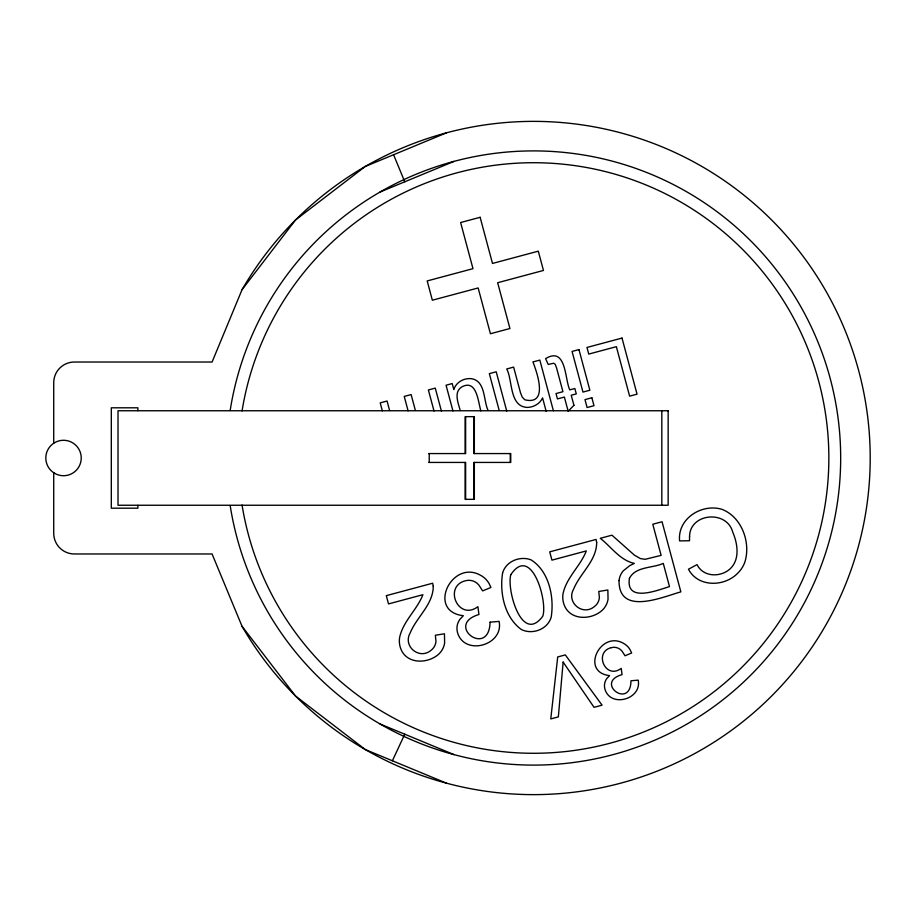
<?xml version="1.0" encoding="UTF-8"?>
<svg xmlns="http://www.w3.org/2000/svg" width="916" height="916" viewBox="0 0 916 916"><rect width="100%" height="100%" fill="white"/><g stroke="black" fill="none" stroke-linecap="round" stroke-linejoin="round"><path stroke-width="1.37" d="M446.447 132.843L365.255 166.472L295.536 219.966L242.042 289.685L212.077 362.026L74.391 362.026A20.667 20.667 0 0 0 53.723 382.705L53.723 443.241M392.392 760.772L404.769 734.208M380.014 192.039L454.084 161.365M611.075 647.692C593.465 652.329 605.579 680.141 621.208 668.382L622.067 674.634C593.98 682.557 630.632 710.083 630.975 680.783L638.189 680.153C642.127 699.332 610.399 708.194 604.892 689.038A12.274 12.274 0 0 1 606.77 678.573L609.575 675.607C580.08 672.23 600.163 630.597 623.029 643.089A17.118 17.118 0 0 1 630.139 649.822L631.651 653.005L625.01 655.764L622.056 651.162A10.305 10.305 0 0 0 611.075 647.692M428.734 453.569L465.626 453.569L465.626 416.654M428.734 462.431L465.626 462.431L465.626 499.346M380.014 723.961L454.084 754.635M446.447 783.157L365.255 749.528L295.536 696.034L242.042 626.315L212.077 553.974L74.391 553.974A20.667 20.667 0 0 1 53.723 533.295L53.723 472.759M393.571 154.747L404.769 181.792M553.39 410.712L539.833 360.091L532.94 361.935C536.765 371.885 549.028 405.696 524.776 399.777L522.28 397.178L520.517 392.861L513.624 367.11L506.731 368.965C512.857 380.346 509.09 406.841 527.57 407.437C533.833 407.162 539.925 403.716 542.581 397.899L546.176 411.318M506.731 411.055L496.209 371.781L489.327 373.625L499.128 410.196M488.102 410.402C483.316 400.658 485.789 381.537 471.946 378.777C464.32 377.598 456.179 382.029 453.809 389.54L452.218 383.564L446.058 385.224L452.951 410.952M480.866 410.918C478.175 402.307 476.915 379.11 462.179 386.701C453.305 391.705 458.24 402.971 460.187 410.402M441.432 411.135L435.26 388.109L428.379 389.953L434.024 411.032M415.372 410.414L411.124 394.578L404.231 396.422L408.101 410.849M389.586 410.46L387.056 401.025L380.209 402.868L382.338 410.826M661.821 410.757L661.821 505.243M510.258 453.569L510.258 462.431M474.351 453.569L474.351 416.654L465.133 416.654L465.133 453.569M474.351 462.431L474.351 499.346L465.133 499.346L465.133 462.431M473.87 416.654L473.87 453.569L510.75 453.569L510.75 462.431L473.87 462.431L473.87 499.346M429.226 453.569L429.226 462.431M137.881 410.631L137.881 407.803L111.305 407.803L111.305 508.197L137.881 508.197L137.881 505.369M242.053 410.963A295.296 295.296 0 0 1 694.637 210.508A295.296 295.296 0 0 1 694.637 705.492A295.296 295.296 0 0 1 242.053 505.037M242.042 289.685A336.63 336.63 0 0 1 749.952 200.123A336.63 336.63 0 0 1 749.952 715.877A336.63 336.63 0 0 1 242.042 626.315M230.214 410.196A307.1 307.1 0 0 1 700.763 200.398A307.1 307.1 0 0 1 700.763 715.602A307.1 307.1 0 0 1 230.214 505.804M433.257 586.332C433.176 604.663 416.666 616.926 410.185 632.945C402.593 646.043 419.024 660.001 430.749 650.555A12.492 12.492 0 0 0 435.97 641.395L435.363 635.246L444.455 633.78L444.626 643.089A19.076 19.076 0 0 1 439.05 653.841C428.757 663.55 408.41 664.627 401.483 650.429A21.755 21.755 0 0 1 399.559 637.822C402.834 621.357 416.998 609.987 422.906 594.702L388.521 603.919L386.3 595.652L432.65 583.229L433.257 586.332M596.682 542.547C596.591 560.878 580.08 573.141 573.611 589.16C566.019 602.247 582.439 616.216 594.163 606.77A12.492 12.492 0 0 0 599.385 597.598L598.778 591.461L607.869 589.996L608.041 599.304A19.076 19.076 0 0 1 602.465 610.056C592.171 619.766 571.824 620.842 564.897 606.632A21.755 21.755 0 0 1 562.974 594.026C566.26 577.561 580.412 566.202 586.32 550.917L551.936 560.134L549.726 551.856L596.064 539.444L596.682 542.547M619.033 580.561C618.643 616.342 662.886 596.854 680.851 591.873L662.062 521.754L652.787 524.238L661.123 555.382L645.116 559.31L640.376 558.577L634.41 555.153L611.945 535.184L600.278 538.31C611.258 546.841 619.949 560.271 634.307 563.386L629.842 565.573L623.258 570.828A17.851 17.851 0 0 0 619.044 580.561M490.083 622.17C489.133 658.718 444.031 624.918 478.954 614.499L477.889 606.678C458.355 621.38 443.207 586.606 465.214 580.813A12.881 12.881 0 0 1 478.942 585.141L482.629 590.9L490.93 587.454L489.052 583.481A21.4 21.4 0 0 0 480.156 575.065C451.577 559.436 426.478 611.476 463.336 615.701L459.832 619.411A15.343 15.343 0 0 0 457.485 632.498C464.366 656.44 504.029 645.368 499.106 621.392L490.083 622.17M689.565 536.284L689.496 540.749L679.592 540.898C677.336 518.536 701.965 503.182 722.014 509.353C741.846 517.025 751.051 542.741 744.8 562.31A29.209 29.209 0 0 1 737.495 573.439C724.19 586.996 698.015 587.419 688.466 569.225L697.03 564.622C703.167 577.069 720.033 577.561 729.743 569.202C740.231 559.745 737.723 543.68 732.708 532.036C726.743 509.72 690.046 513.075 689.565 536.284M563.134 662.085L558.348 716.885L550.768 718.923L557.707 656.944L565.309 654.906L602.075 705.171L594.037 707.324L563.134 662.085M629.418 578.408C625.536 603.495 658.421 589.847 669.493 586.606L663.276 563.409C652.639 568.309 635.475 566.271 629.418 578.408M502.598 572.992C499.438 592.606 504.441 617.247 521.353 629.51C532.322 635.028 547.722 629.384 551.18 617.178C554.375 597.278 549.234 571.412 531.165 559.928C520.254 555.554 505.907 561.222 502.598 572.992M510.773 574.756C506.559 589.767 521.88 644.795 542.81 616.147C547.837 600.965 531.28 543.955 510.773 574.756M573.92 405.296L568.183 411.261L564.37 397.063L557.455 398.918L556.012 393.559L562.939 391.705L556.573 367.946L555.199 364.259L553.653 363.24L548.215 364.454L545.592 358.625C566.5 345.939 564.714 379.464 569.786 389.873L574.836 388.521L576.279 393.88L571.229 395.231L573.92 405.296M480.133 217.298L460.622 222.531L472.988 268.663L427.188 280.937L432.352 300.219L478.152 287.956L490.426 333.745L509.937 328.523L497.663 282.723L543.463 270.449L538.299 251.167L492.499 263.442L480.133 217.298M578.969 349.603L572.076 351.446L582.965 392.082L589.858 390.239L578.969 349.603M622.01 338.073L586.961 347.462L588.736 354.08L616.365 346.683L629.613 396.147L637.044 394.166L622.01 338.073M591.873 397.773L584.992 399.616L587.11 407.54L594.003 405.696L591.873 397.773M668.153 410.757L118.015 410.757L118.015 505.243L668.153 505.243L668.153 410.757M54.662 473.343A17.713 17.713 0 0 0 81.238 458A17.713 17.713 0 0 0 54.662 442.657A17.713 17.713 0 0 0 54.662 473.343"/></g></svg>
